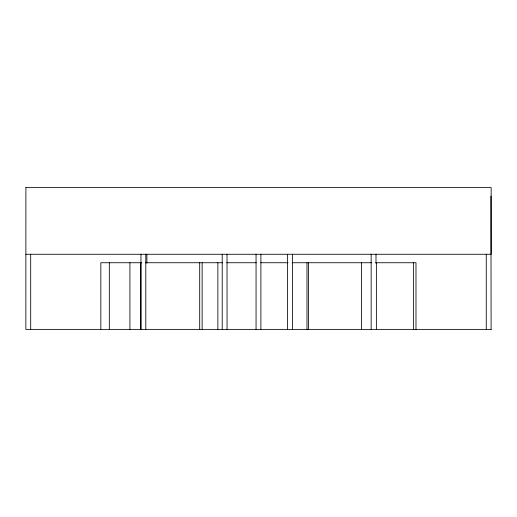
<?xml version="1.0" encoding="UTF-8"?>
<svg xmlns="http://www.w3.org/2000/svg" width="517" height="517" viewBox="0 0 517 517"><rect width="100%" height="100%" fill="white"/><g stroke="black" fill="none" stroke-linecap="round" stroke-linejoin="round"><path stroke-width="0.78" d="M25.85 187.619L491.15 187.619L491.15 254.261L25.85 254.261M490.937 196.105L491.105 329.381M141.8 262.739L100.834 262.739L100.834 329.381M145.264 262.739L222.711 262.739M226.692 262.739L256.348 262.739M260.633 262.739L288.059 262.739M292.099 262.739L371.729 262.739M375.601 262.739L415.985 262.739L415.985 329.381M491.15 329.381L25.85 329.381L25.895 187.619M486.258 254.261L486.258 329.381M413.561 262.739L413.561 329.381M376.376 262.739L376.376 329.381M376.001 254.261L376.001 263.147M371.154 254.261L371.154 329.381M361.59 262.739L361.59 329.381M308.449 262.739L308.449 329.381M306.988 262.739L306.988 329.381M292.448 254.261L292.448 329.381M287.601 254.261L287.601 329.381M260.898 254.261L260.898 329.381M256.057 254.261L256.057 329.381M227.021 254.261L227.053 329.381M222.213 254.261L222.213 329.381M217.877 262.739L217.877 329.381M202.128 262.739L202.128 329.381M199.704 262.739L199.704 329.381M146.88 254.261L146.88 263.147M145.8 254.261L145.8 329.381M140.954 254.261L140.954 329.381M140.818 262.739L140.818 329.381M129.916 262.739L129.916 329.381M109.32 262.739L109.32 329.381M30.697 254.261L30.697 329.381"/></g></svg>
